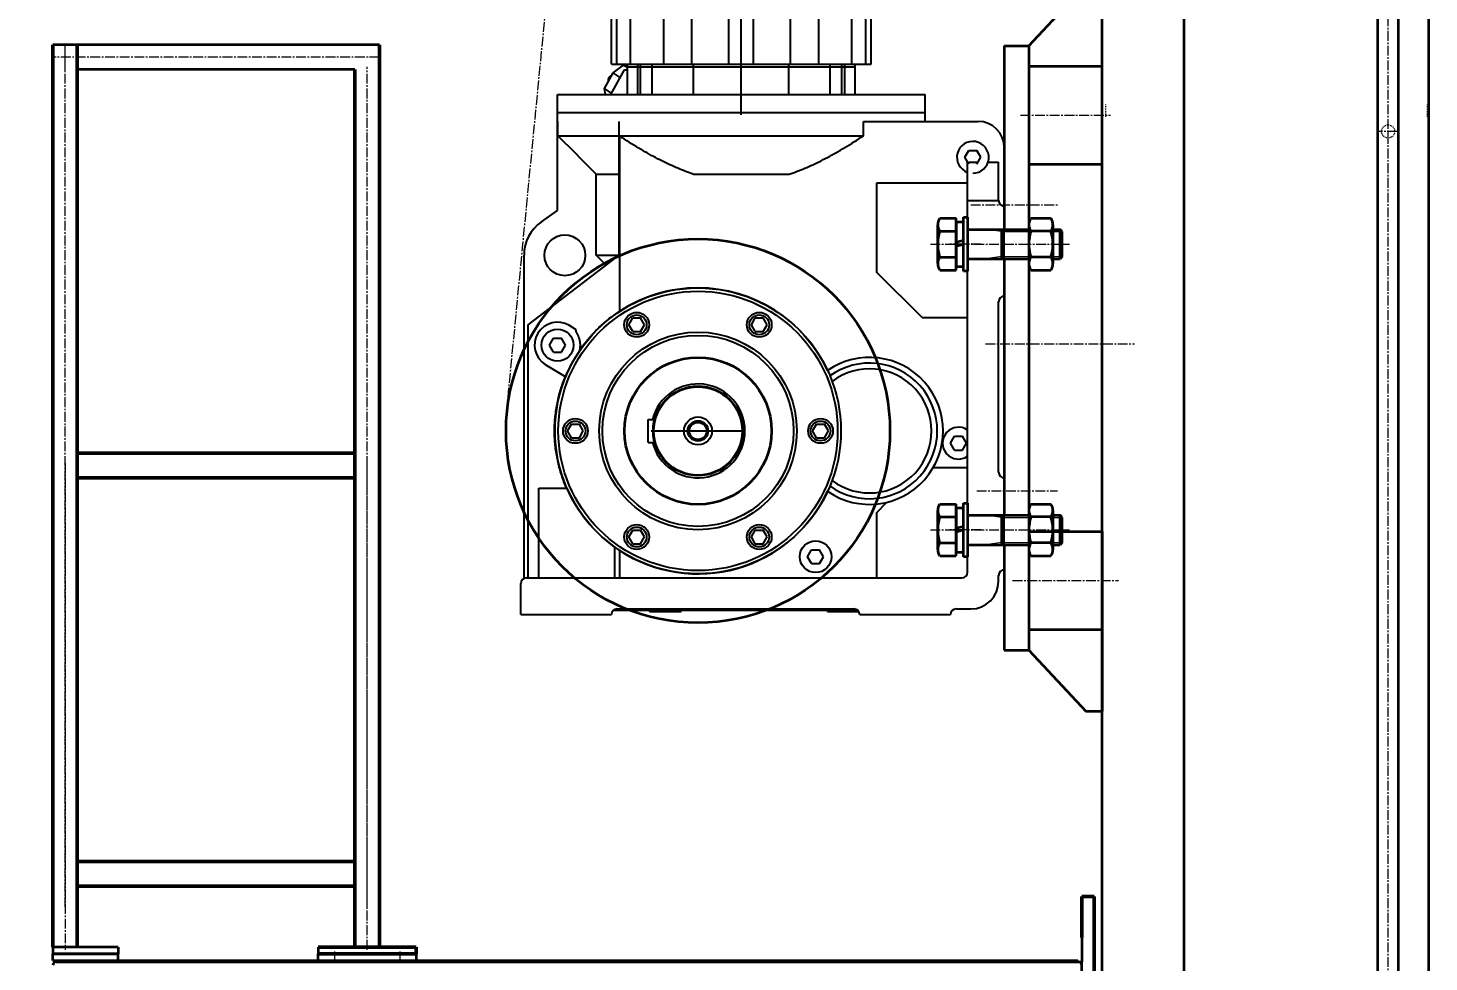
# Model space of a CAD drawing. Header units: millimetres. Extents: x -67280 to 67280, y -47520 to 47520.
# Drawn here: x -45718 to -44003, y 11353 to 12496 of the extents above; entities that cross this region are included whole.
import ezdxf

# ---------------------------------------------------------------- set-up
doc = ezdxf.new("R2010")
doc.units = ezdxf.units.MM
for name, pattern in [('双点画线', [22, 12, -2, 2, -2, 2, -2]), ('点画线', [18, 12, -2, 2, -2]), ('虚线', [2, 1, -1])]:
    doc.linetypes.add(name, pattern=pattern)
doc.layers.get('0').update_dxf_attribs({"lineweight": 35})
for name, color, linetype, lineweight in [('7', 30, '双点画线', 18), ('EB0', 7, 'Continuous', 35), ('EB0_1', 7, 'Continuous', 35), ('中心线层', 1, '点画线', 18), ('尺寸线层', 4, 'Continuous', 18), ('粗实线层', 7, 'Continuous', 35), ('粗实线层_1', 7, 'Continuous', 35), ('细实线层', 3, 'Continuous', 18), ('虚线层', 100, '虚线', 18)]:
    doc.layers.add(name, color=color, linetype=linetype, lineweight=lineweight)
doc.styles.add('标准', font='', dxfattribs={"width": 0.667})
doc.styles.get('标准').set_extended_font_data('宋体')
doc.dimstyles.new('标准', dxfattribs={"dimscale": 160, "dimtxt": 2, "dimasz": 1, "dimexe": 1, "dimexo": 0, "dimgap": 1, "dimtad": 1, "dimdec": 1, "dimdsep": 46, "dimtxsty": '标准', "dimblk": '_CAXARROW', "dimcen": 0, "dimdle": 2, "dimaunit": 1, "dimadec": 0, "dimazin": 2, "dimtfac": 0.707107, "dimtdec": 3, "dimtmove": 0, "dimatfit": 3, "dimfxl": 0, "dimfrac": 2, "dimtolj": 1, "dimarcsym": 0})

# ---------------------------------------------------------------- blocks, each defined once
blk = doc.blocks.new('*X1425')
at = {"layer": '尺寸线层', "linetype": 'Continuous', "lineweight": 18}
for points in [[(-50471.7, 19199.8), (-50451.7, 19039.8), (-50491.7, 19039.8)], [(-50471.7, 7599.8), (-50451.7, 7759.8), (-50491.7, 7759.8)]]:
    blk.add_hatch(color=0, dxfattribs=at).paths.add_polyline_path(points, flags=0)
at = {"layer": '尺寸线层', "color": 0}
for p, q in [((-48483.2, 19199.8), (-50631.7, 19199.8)), ((-45550.6, 7599.8), (-50631.7, 7599.8))]:
    blk.add_line(p, q, dxfattribs=at)
at = {"layer": '尺寸线层', "color": 0, "linetype": 'Continuous', "lineweight": 18}
blk.add_line((-50471.7, 19199.8), (-50471.7, 7599.8), dxfattribs=at)
at = {"layer": '尺寸线层', "color": 0, "insert": (-50791.7, 13712.3), "char_height": 320, "width": 1539.614, "attachment_point": 5, "rotation": 90, "line_spacing_factor": 1.15057, "style": '标准'}
blk.add_mtext('\\T1.1;11600', dxfattribs=at)
blk = doc.blocks.new('_CAXARROW')
blk.add_hatch(color=0).paths.add_polyline_path([(0, 0), (-1, 0.125), (-1, -0.125)], flags=0)
blk = doc.blocks.new('*X1432')
at = {"layer": '尺寸线层', "linetype": 'Continuous', "lineweight": 18}
for points in [[(-46488, 18849.8), (-46508, 18689.8), (-46468, 18689.8)], [(-46488, 7599.8), (-46508, 7759.8), (-46468, 7759.8)]]:
    blk.add_hatch(color=0, dxfattribs=at).paths.add_polyline_path(points, flags=0)
at = {"layer": '尺寸线层', "color": 0}
for p, q in [((-45538, 18849.8), (-46648, 18849.8)), ((-44678.3, 7599.8), (-46648, 7599.8))]:
    blk.add_line(p, q, dxfattribs=at)
at = {"layer": '尺寸线层', "color": 0, "linetype": 'Continuous', "lineweight": 18}
blk.add_line((-46488, 7599.8), (-46488, 18849.8), dxfattribs=at)
at = {"layer": '尺寸线层', "color": 0, "insert": (-46808, 12929.7), "char_height": 320, "width": 1539.614, "attachment_point": 5, "rotation": 90, "line_spacing_factor": 1.15057, "style": '标准'}
blk.add_mtext('\\T1.1;11250', dxfattribs=at)
blk = doc.blocks.new('*X1611')
at = {"layer": '中心线层', "linetype": '点画线', "lineweight": 18}
for p, q in [((11, 0), (-11, 0)), ((0, -11), (0, 11))]:
    blk.add_line(p, q, dxfattribs=at)
at = {"layer": '虚线层'}
blk.add_circle((0, 0), 8, dxfattribs=at)
blk = doc.blocks.new('*X1615')
at = {"layer": '中心线层', "linetype": '点画线', "lineweight": 18}
blk.add_line((-31.5, 0), (139, 0), dxfattribs=at)
at = {"layer": '粗实线层'}
for p, q in [((-22.5, -23.8), (-22.5, 23.8)), ((-20.1, 31.8), (0, 31.8)), ((0, -31.8), (0, 31.8)), ((0, -18), (0, 18)), ((0, 18), (127.3, 18)), ((56, -18), (56, 18)), ((130, 15.3), (127.3, 18)), ((127.3, -18), (127.3, 18)), ((-20.1, 15.9), (0, 15.9)), ((130, -15.3), (130, 15.3)), ((-20.1, -15.9), (0, -15.9)), ((130, -15.3), (127.3, -18)), ((-20.1, -31.8), (0, -31.8)), ((0, -18), (127.3, -18))]:
    blk.add_line(p, q, dxfattribs=at)
for centre, radius, start, end in [((-8.1, 23.8), 14.4, 146.5315, 213.4685), ((31.5, 0), 54, 162.9012, 197.0988), ((-8.1, -23.8), 14.4, 146.5315, 213.4685)]:
    blk.add_arc(centre, radius, start, end, dxfattribs=at)
at = {"layer": '细实线层'}
for p, q in [((56, 15.3), (36, 18)), ((56, 15.3), (130, 15.3)), ((56, -15.3), (36, -18)), ((56, -15.3), (130, -15.3))]:
    blk.add_line(p, q, dxfattribs=at)
blk = doc.blocks.new('*X1616')
at = {"layer": '中心线层', "linetype": '点画线', "lineweight": 18}
blk.add_line((-3, 0), (12, 0), dxfattribs=at)
at = {"layer": '粗实线层'}
for p, q in [((0, 27.2), (0, -27.2)), ((0, 27.2), (9, 27.2)), ((9, 27.2), (9, -27.2)), ((0, 2.3), (9, 4.7)), ((1.2, -2), (9, 0.1)), ((0, -2.3), (1.2, -2)), ((0, -27.2), (9, -27.2))]:
    blk.add_line(p, q, dxfattribs=at)
blk = doc.blocks.new('*X1617')
at = {"layer": '中心线层', "color": 1, "linetype": '点画线', "lineweight": 18}
blk.add_line((16.5, 0), (-21.5, 0), dxfattribs=at)
at = {"layer": '粗实线层'}
for p, q in [((-5, -33), (-5, 33)), ((-5, 33), (0, 33)), ((0, 33), (0, -33)), ((0, -33), (-5, -33))]:
    blk.add_line(p, q, dxfattribs=at)
blk = doc.blocks.new('*X1618')
at = {"layer": '中心线层', "linetype": '点画线', "lineweight": 18}
blk.add_line((-9, 0), (38.4, 0), dxfattribs=at)
at = {"layer": '粗实线层'}
for p, q in [((0, 23.8), (0, -23.8)), ((0, 23.8), (0, 23.8)), ((2.4, 31.8), (27, 31.8)), ((29.4, 23.8), (29.4, -23.8)), ((27, 15.9), (2.4, 15.9)), ((27, -15.9), (2.4, -15.9)), ((2.4, -31.8), (27, -31.8))]:
    blk.add_line(p, q, dxfattribs=at)
for centre, radius, start, end in [((14.4, 23.8), 14.4, 146.5315, 213.4685), ((15, 23.8), 14.4, 326.5315, 33.4685), ((54, 0), 54, 162.9012, 197.0988), ((-24.6, 0), 54, 342.9012, 17.0988), ((14.4, -23.8), 14.4, 146.5315, 213.4685), ((15, -23.8), 14.4, 326.5315, 33.4685)]:
    blk.add_arc(centre, radius, start, end, dxfattribs=at)
blk = doc.blocks.new('*X1619')
at = {"layer": '中心线层', "linetype": '点画线', "lineweight": 18}
blk.add_line((-31.5, 0), (139, 0), dxfattribs=at)
at = {"layer": '粗实线层'}
for p, q in [((-22.5, -23.8), (-22.5, 23.8)), ((-20.1, 31.8), (0, 31.8)), ((0, -31.8), (0, 31.8)), ((0, -18), (0, 18)), ((0, 18), (127.3, 18)), ((56, -18), (56, 18)), ((130, 15.3), (127.3, 18)), ((127.3, -18), (127.3, 18)), ((-20.1, 15.9), (0, 15.9)), ((130, -15.3), (130, 15.3)), ((-20.1, -15.9), (0, -15.9)), ((130, -15.3), (127.3, -18)), ((-20.1, -31.8), (0, -31.8)), ((0, -18), (127.3, -18))]:
    blk.add_line(p, q, dxfattribs=at)
for centre, radius, start, end in [((-8.1, 23.8), 14.4, 146.5315, 213.4685), ((31.5, 0), 54, 162.9012, 197.0988), ((-8.1, -23.8), 14.4, 146.5315, 213.4685)]:
    blk.add_arc(centre, radius, start, end, dxfattribs=at)
at = {"layer": '细实线层'}
for p, q in [((56, 15.3), (36, 18)), ((56, 15.3), (130, 15.3)), ((56, -15.3), (36, -18)), ((56, -15.3), (130, -15.3))]:
    blk.add_line(p, q, dxfattribs=at)
blk = doc.blocks.new('*X1620')
at = {"layer": '中心线层', "linetype": '点画线', "lineweight": 18}
blk.add_line((-3, 0), (12, 0), dxfattribs=at)
at = {"layer": '粗实线层'}
for p, q in [((0, 27.2), (0, -27.2)), ((0, 27.2), (9, 27.2)), ((9, 27.2), (9, -27.2)), ((0, 2.3), (9, 4.7)), ((1.2, -2), (9, 0.1)), ((0, -2.3), (1.2, -2)), ((0, -27.2), (9, -27.2))]:
    blk.add_line(p, q, dxfattribs=at)
blk = doc.blocks.new('*X1621')
at = {"layer": '中心线层', "color": 1, "linetype": '点画线', "lineweight": 18}
blk.add_line((16.5, 0), (-21.5, 0), dxfattribs=at)
at = {"layer": '粗实线层'}
for p, q in [((-5, -33), (-5, 33)), ((-5, 33), (0, 33)), ((0, 33), (0, -33)), ((0, -33), (-5, -33))]:
    blk.add_line(p, q, dxfattribs=at)
blk = doc.blocks.new('*X1622')
at = {"layer": '中心线层', "linetype": '点画线', "lineweight": 18}
blk.add_line((-9, 0), (38.4, 0), dxfattribs=at)
at = {"layer": '粗实线层'}
for p, q in [((0, 23.8), (0, -23.8)), ((0, 23.8), (0, 23.8)), ((2.4, 31.8), (27, 31.8)), ((29.4, 23.8), (29.4, -23.8)), ((27, 15.9), (2.4, 15.9)), ((27, -15.9), (2.4, -15.9)), ((2.4, -31.8), (27, -31.8))]:
    blk.add_line(p, q, dxfattribs=at)
for centre, radius, start, end in [((14.4, 23.8), 14.4, 146.5315, 213.4685), ((15, 23.8), 14.4, 326.5315, 33.4685), ((54, 0), 54, 162.9012, 197.0988), ((-24.6, 0), 54, 342.9012, 17.0988), ((14.4, -23.8), 14.4, 146.5315, 213.4685), ((15, -23.8), 14.4, 326.5315, 33.4685)]:
    blk.add_arc(centre, radius, start, end, dxfattribs=at)
blk = doc.blocks.new('*X1623')
at = {"layer": 'EB0', "linetype": 'Continuous', "lineweight": 25}
for p, q in [((-322, 210.1), (-322, 590.7)), ((-481, 230.4), (-481, 573.4)), ((-474.5, 230.4), (-474.5, 573.4)), ((-457.5, 230.4), (-457.5, 573.4)), ((-417, 230.4), (-417, 573.4)), ((-227, 230.4), (-227, 573.4)), ((-186.5, 230.4), (-186.5, 573.4)), ((-169.5, 230.4), (-169.5, 573.4)), ((-163, 230.4), (-163, 573.4)), ((-382.4, 230.4), (-382.4, 420.4)), ((-337.1, 230.4), (-337.1, 420.4)), ((-306.9, 230.4), (-306.9, 420.4)), ((-261.6, 230.4), (-261.6, 420.4)), ((-481.8, 193.4), (-465.1, 223.4)), ((-481, 230.4), (-163, 230.4)), ((-478.9, 219.8), (-466.1, 229.4)), ((-461.5, 226.5), (-466.1, 229.4)), ((-465.1, 223.4), (-461.5, 223.4)), ((-461.5, 193.4), (-461.5, 230.4)), ((-461.5, 227.4), (-182.5, 227.4)), ((-448.7, 193.4), (-448.7, 230.4)), ((-445.2, 193.4), (-445.2, 230.4)), ((-431, 193.4), (-431, 230.4)), ((-380.3, 193.4), (-380.3, 230.4)), ((-322, 227.4), (-322, 230.4)), ((-322, 168.6), (-322, 230.2)), ((-263.7, 193.4), (-263.7, 230.4)), ((-213, 193.4), (-213, 230.4)), ((-198.8, 193.4), (-198.8, 230.4)), ((-195.3, 193.4), (-195.3, 230.4)), ((-182.5, 193.4), (-182.5, 230.4)), ((-489.6, 200.5), (-478.9, 219.8)), ((-484.5, 211.8), (-484.4, 212)), ((-484.5, 211.4), (-484.5, 211.8)), ((-484.5, 211.2), (-484.5, 211.4)), ((-484.5, 210.9), (-484.5, 211.2)), ((-484.4, 210.4), (-484.5, 210.9)), ((-484.4, 212.4), (-484.3, 212.6)), ((-484.4, 212.3), (-484.4, 212.4)), ((-484.4, 212), (-484.4, 212.3)), ((-484.3, 210), (-484.4, 210.4)), ((-484.3, 212.8), (-484.2, 212.9)), ((-484.3, 212.6), (-484.3, 212.8)), ((-484.2, 213.2), (-484.1, 213.3)), ((-484.2, 213), (-484.2, 213.2)), ((-484.2, 212.9), (-484.2, 213)), ((-484.1, 213.4), (-484, 213.6)), ((-484.1, 213.3), (-484.1, 213.4)), ((-484, 213.6), (-483.9, 213.7)), ((-483.9, 213.8), (-483.8, 213.9)), ((-483.9, 213.7), (-483.9, 213.8)), ((-483.8, 214), (-483.7, 214.1)), ((-483.8, 213.9), (-483.8, 214)), ((-483.7, 214.2), (-483.6, 214.3)), ((-483.7, 214.1), (-483.7, 214.2)), ((-483.6, 214.3), (-483.5, 214.5)), ((-483.5, 214.6), (-483.4, 214.7)), ((-483.5, 214.5), (-483.5, 214.6)), ((-483.4, 214.7), (-483.3, 214.7)), ((-483.3, 214.8), (-483.2, 214.9)), ((-483.3, 214.7), (-483.3, 214.8)), ((-483.2, 214.9), (-483.1, 215)), ((-483.1, 215), (-483, 215.1)), ((-483, 215.1), (-482.9, 215.2)), ((-482.9, 215.2), (-482.8, 215.3)), ((-482.8, 215.3), (-482.7, 215.4)), ((-482.7, 215.4), (-482.6, 215.6)), ((-482.6, 215.6), (-482.5, 215.7)), ((-482.5, 215.7), (-482.4, 215.7)), ((-482.4, 215.7), (-482.3, 215.8)), ((-482.3, 215.8), (-482.2, 215.9)), ((-482.2, 215.9), (-482.1, 216)), ((-482.1, 216), (-482, 216.1)), ((-482, 216.1), (-481.8, 216.2)), ((-481.8, 216.2), (-481.6, 216.4)), ((-481.6, 216.4), (-481.4, 216.5)), ((-481.4, 216.5), (-481.1, 216.6)), ((-481.1, 216.6), (-480.8, 216.8)), ((-480.8, 216.8), (-480.5, 216.9)), ((-470.3, 214.2), (-478.9, 219.8)), ((-547, 193.4), (-97, 193.4)), ((-547, 51.1), (-547, 193.4)), ((-488.1, 193.4), (-489.6, 200.5)), ((-481, 194.9), (-489.6, 200.5)), ((-322, 171.4), (-322, 193.4)), ((-97, 160.4), (-97, 193.4)), ((-547, 171.4), (-97, 171.4)), ((-547, 160.4), (-546.7, 160.4)), ((-546.7, 142.9), (-546.7, 160.4)), ((-471.7, 160.4), (-471.7, 160.4)), ((-471.7, -3.6), (-471.7, 160.4)), ((-471.7, 142.9), (-471.7, 160.4)), ((-172.3, 160.4), (-32, 160.4)), ((-172.3, 142.9), (-172.3, 160.4)), ((-539.2, 135.5), (-546.7, 142.9)), ((-546.7, 142.9), (-471.7, 142.9)), ((-471.5, 142.8), (-471.7, 142.9)), ((-471.7, 142.9), (-172.3, 142.9)), ((-471.4, 142.8), (-471.5, 142.8)), ((-471.3, 142.7), (-471.4, 142.8)), ((-471.2, 142.6), (-471.3, 142.7)), ((-471, 142.5), (-471.2, 142.6)), ((-470.9, 142.4), (-471, 142.5)), ((-470.8, 142.3), (-470.9, 142.4)), ((-467.9, 140.4), (-470.8, 142.3)), ((-470.8, -72), (-470.8, 142.3)), ((-465, 138.5), (-467.9, 140.4)), ((-462.1, 136.7), (-465, 138.5)), ((-181.1, 137.2), (-178.2, 139)), ((-178.2, 139), (-175.3, 141)), ((-175.3, 141), (-172.3, 142.9)), ((-532, 128.3), (-539.2, 135.5)), ((-525.1, 121.4), (-532, 128.3)), ((-518.4, 114.7), (-525.1, 121.4)), ((-459.3, 134.9), (-462.1, 136.7)), ((-456.4, 133.1), (-459.3, 134.9)), ((-453.7, 131.4), (-456.4, 133.1)), ((-450.9, 129.7), (-453.7, 131.4)), ((-448.2, 128), (-450.9, 129.7)), ((-445.4, 126.4), (-448.2, 128)), ((-442.7, 124.8), (-445.4, 126.4)), ((-440.1, 123.3), (-442.7, 124.8)), ((-437.4, 121.7), (-440.1, 123.3)), ((-434.8, 120.3), (-437.4, 121.7)), ((-432.2, 118.8), (-434.8, 120.3)), ((-211.4, 119.1), (-208.7, 120.5)), ((-208.7, 120.5), (-206.1, 122)), ((-206.1, 122), (-203.4, 123.6)), ((-203.4, 123.6), (-200.7, 125.1)), ((-200.7, 125.1), (-198, 126.7)), ((-198, 126.7), (-195.2, 128.4)), ((-195.2, 128.4), (-192.5, 130.1)), ((-192.5, 130.1), (-189.7, 131.8)), ((-189.7, 131.8), (-186.8, 133.5)), ((-186.8, 133.5), (-184, 135.3)), ((-184, 135.3), (-181.1, 137.2)), ((-48.3, 116.4), (-43.4, 124.9)), ((-43.4, 124.9), (-33.6, 124.9)), ((-28.7, 116.4), (-33.6, 124.9)), ((0, -53.6), (0, 128.4)), ((-511.9, 108.2), (-518.4, 114.7)), ((-505.6, 102), (-511.9, 108.2)), ((-429.6, 117.4), (-432.2, 118.8)), ((-427, 116), (-429.6, 117.4)), ((-424.5, 114.7), (-427, 116)), ((-421.9, 113.4), (-424.5, 114.7)), ((-419.4, 112.1), (-421.9, 113.4)), ((-416.9, 110.9), (-419.4, 112.1)), ((-414.4, 109.7), (-416.9, 110.9)), ((-411.9, 108.5), (-414.4, 109.7)), ((-409.5, 107.3), (-411.9, 108.5)), ((-407, 106.2), (-409.5, 107.3)), ((-404.6, 105.1), (-407, 106.2)), ((-402.2, 104.1), (-404.6, 105.1)), ((-399.8, 103), (-402.2, 104.1)), ((-397.4, 102), (-399.8, 103)), ((-246.5, 102.1), (-244.1, 103.1)), ((-244.1, 103.1), (-241.7, 104.1)), ((-241.7, 104.1), (-239.2, 105.2)), ((-239.2, 105.2), (-236.8, 106.3)), ((-236.8, 106.3), (-234.3, 107.4)), ((-234.3, 107.4), (-231.8, 108.6)), ((-231.8, 108.6), (-229.3, 109.8)), ((-229.3, 109.8), (-226.8, 111)), ((-226.8, 111), (-224.3, 112.3)), ((-224.3, 112.3), (-221.7, 113.6)), ((-221.7, 113.6), (-219.2, 114.9)), ((-219.2, 114.9), (-216.6, 116.3)), ((-216.6, 116.3), (-214, 117.6)), ((-214, 117.6), (-211.4, 119.1)), ((-43.4, 107.9), (-48.3, 116.4)), ((-45, -391.6), (-45, 110.3)), ((-44.8, 110.3), (-32.2, 110.3)), ((-33.6, 107.9), (-28.7, 116.4)), ((-20, 110.3), (-7, 110.3)), ((-7, 63.4), (-7, 110.3)), ((-499.6, 95.9), (-505.6, 102)), ((-499.6, 95.9), (-471.7, 95.9)), ((-499.6, -3.6), (-499.6, 95.9)), ((-395, 101.1), (-397.4, 102)), ((-392.6, 100.1), (-395, 101.1)), ((-390.2, 99.2), (-392.6, 100.1)), ((-387.9, 98.4), (-390.2, 99.2)), ((-385.5, 97.5), (-387.9, 98.4)), ((-383.2, 96.7), (-385.5, 97.5)), ((-380.8, 95.9), (-383.2, 96.7)), ((-380.8, 95.9), (-263.2, 95.9)), ((-263.2, 95.9), (-260.8, 96.7)), ((-260.8, 96.7), (-258.5, 97.5)), ((-258.5, 97.5), (-256.1, 98.4)), ((-256.1, 98.4), (-253.7, 99.3)), ((-253.7, 99.3), (-251.3, 100.2)), ((-251.3, 100.2), (-248.9, 101.1)), ((-248.9, 101.1), (-246.5, 102.1)), ((-156, 85.2), (-45, 85.2)), ((-156, -24.8), (-156, 85.2)), ((-45, 63.4), (-7, 63.4)), ((-566.7, 37.4), (-547, 51.1)), ((-588, -399.3), (-588, -3.6)), ((-583, -88.6), (-471.7, -3.6)), ((-497.7, -5.4), (-499.6, -3.6)), ((-499.6, -3.6), (-471.7, -3.6)), ((-495.9, -7.2), (-497.7, -5.4)), ((-494.2, -8.9), (-495.9, -7.2)), ((-492.5, -10.7), (-494.2, -8.9)), ((-490.8, -12.4), (-492.5, -10.7)), ((-489.1, -14), (-490.8, -12.4)), ((-487.5, -15.6), (-489.1, -14)), ((-100.5, -79.8), (-156, -24.8)), ((-7, -269.2), (-7, -60.6)), ((-490.1, -86.6), (-488.6, -85.3)), ((-488.6, -85.3), (-487.1, -84)), ((-487.1, -84), (-485.6, -82.8)), ((-485.6, -82.8), (-484, -81.5)), ((-484, -81.5), (-482.5, -80.3)), ((-482.5, -80.3), (-480.9, -79.1)), ((-480.9, -79.1), (-479.2, -77.9)), ((-479.2, -77.9), (-477.6, -76.6)), ((-477.6, -76.6), (-475.9, -75.5)), ((-475.9, -75.5), (-474.2, -74.3)), ((-474.2, -74.3), (-472.5, -73.1)), ((-472.5, -73.1), (-470.8, -72)), ((-459.6, -88.7), (-454.8, -80.3)), ((-454.8, -80.3), (-445.2, -80.3)), ((-440.4, -88.7), (-445.2, -80.3)), ((-309.6, -88.7), (-304.8, -80.3)), ((-304.8, -80.3), (-295.2, -80.3)), ((-290.4, -88.7), (-295.2, -80.3)), ((-100.5, -79.8), (-45, -79.8)), ((-583, -398.6), (-583, -88.6)), ((-524.2, -94.7), (-532.4, -89.7)), ((-524.2, -97.3), (-524.2, -94.7)), ((-523.9, -97.8), (-524.2, -97.3)), ((-523.5, -98.4), (-523.9, -97.8)), ((-523.2, -98.9), (-523.5, -98.4)), ((-522.8, -99.5), (-523.2, -98.9)), ((-522.5, -100.1), (-522.8, -99.5)), ((-522.2, -100.6), (-522.5, -100.1)), ((-521.9, -101.2), (-522.2, -100.6)), ((-521.6, -101.9), (-521.9, -101.2)), ((-521.3, -102.5), (-521.6, -101.9)), ((-521, -103.1), (-521.3, -102.5)), ((-507.8, -104.2), (-506.5, -102.8)), ((-506.5, -102.8), (-505.2, -101.4)), ((-505.2, -101.4), (-503.9, -99.9)), ((-503.9, -99.9), (-502.6, -98.5)), ((-502.6, -98.5), (-501.3, -97.1)), ((-501.3, -97.1), (-499.9, -95.8)), ((-499.9, -95.8), (-498.6, -94.4)), ((-498.6, -94.4), (-497.2, -93.1)), ((-497.2, -93.1), (-495.8, -91.7)), ((-495.8, -91.7), (-494.4, -90.4)), ((-494.4, -90.4), (-493, -89.1)), ((-493, -89.1), (-491.6, -87.9)), ((-491.6, -87.9), (-490.1, -86.6)), ((-454.8, -97), (-459.6, -88.7)), ((-454.8, -97), (-445.2, -97)), ((-445.2, -97), (-440.4, -88.7)), ((-304.8, -97), (-309.6, -88.7)), ((-304.8, -97), (-295.2, -97)), ((-295.2, -97), (-290.4, -88.7)), ((-556.8, -113.6), (-551.9, -105.1)), ((-551.9, -122.1), (-556.8, -113.6)), ((-551.9, -105.1), (-542.1, -105.1)), ((-537.2, -113.6), (-542.1, -105.1)), ((-542.1, -122.1), (-537.2, -113.6)), ((-520.8, -103.7), (-521, -103.1)), ((-520.6, -104.4), (-520.8, -103.7)), ((-520.3, -105), (-520.6, -104.4)), ((-520.1, -105.7), (-520.3, -105)), ((-520, -106.3), (-520.1, -105.7)), ((-519.8, -107), (-520, -106.3)), ((-519.6, -107.6), (-519.8, -107)), ((-519.8, -120.1), (-519.7, -120)), ((-519.7, -119.7), (-519.6, -119.6)), ((-519.7, -119.8), (-519.7, -119.7)), ((-519.7, -119.9), (-519.7, -119.8)), ((-519.7, -120), (-519.7, -119.9)), ((-519.5, -108.3), (-519.6, -107.6)), ((-519.6, -119.6), (-518.5, -118)), ((-519.6, -119.6), (-519.5, -118.9)), ((-519.4, -109), (-519.5, -108.3)), ((-519.5, -118.9), (-519.4, -118.2)), ((-519.3, -109.6), (-519.4, -109)), ((-519.4, -118.2), (-519.3, -117.6)), ((-519.2, -110.3), (-519.3, -109.6)), ((-519.3, -117.6), (-519.2, -116.9)), ((-519.1, -111), (-519.2, -110.3)), ((-519.2, -116.9), (-519.1, -116.2)), ((-519.1, -111.6), (-519.1, -111)), ((-519, -112.3), (-519.1, -111.6)), ((-519.1, -115.6), (-519, -114.9)), ((-519.1, -116.2), (-519.1, -115.6)), ((-519, -113), (-519, -112.3)), ((-519, -113.6), (-519, -113)), ((-519, -114.3), (-519, -113.6)), ((-519, -114.9), (-519, -114.3)), ((-518.5, -118), (-517.4, -116.4)), ((-517.4, -116.4), (-516.3, -114.8)), ((-516.3, -114.8), (-515.1, -113.3)), ((-515.1, -113.3), (-513.9, -111.7)), ((-513.9, -111.7), (-512.7, -110.2)), ((-512.7, -110.2), (-511.5, -108.7)), ((-511.5, -108.7), (-510.3, -107.2)), ((-510.3, -107.2), (-509, -105.7)), ((-509, -105.7), (-507.8, -104.2)), ((-551.9, -122.1), (-542.1, -122.1)), ((-529.3, -135.2), (-529.2, -135.2)), ((-529.2, -135.2), (-529.1, -135.1)), ((-529.1, -135.1), (-529, -135)), ((-529, -135), (-528.9, -134.9)), ((-528.9, -134.9), (-528.8, -134.8)), ((-528.8, -134.8), (-528.7, -134.7)), ((-528.7, -134.7), (-528.6, -134.7)), ((-519.8, -120.2), (-519.8, -120.1)), ((-519.8, -120.4), (-519.8, -120.2)), ((-537.3, -152.3), (-561.6, -137.5)), ((-539, -156.1), (-538.2, -154.2)), ((-538.2, -154.2), (-537.4, -152.2)), ((-216.4, -144.7), (-216.3, -144.7)), ((-216.4, -144.7), (-216.4, -144.7)), ((-216.3, -144.6), (-216.3, -144.6)), ((-216.3, -144.6), (-216.3, -144.6)), ((-216.3, -144.6), (-216.3, -144.6)), ((-216.3, -144.7), (-216.3, -144.6)), ((-216.3, -144.7), (-216.3, -144.7)), ((-544.3, -172.1), (-543.7, -170)), ((-543.7, -170), (-543.1, -168)), ((-543.1, -168), (-542.5, -166)), ((-542.5, -166), (-541.8, -164)), ((-541.8, -164), (-541.1, -162)), ((-541.1, -162), (-540.4, -160.1)), ((-540.4, -160.1), (-539.7, -158.1)), ((-539.7, -158.1), (-539, -156.1)), ((-548.3, -190.5), (-548, -188.4)), ((-548, -188.4), (-547.6, -186.4)), ((-547.6, -186.4), (-547.2, -184.3)), ((-547.2, -184.3), (-546.8, -182.2)), ((-546.8, -182.2), (-546.3, -180.2)), ((-546.3, -180.2), (-545.8, -178.2)), ((-545.8, -178.2), (-545.3, -176.1)), ((-545.3, -176.1), (-544.8, -174.1)), ((-544.8, -174.1), (-544.3, -172.1)), ((-550.2, -207.1), (-550.1, -205)), ((-550.1, -205), (-549.9, -202.9)), ((-549.9, -202.9), (-549.7, -200.8)), ((-549.7, -200.8), (-549.5, -198.8)), ((-549.5, -198.8), (-549.2, -196.7)), ((-549.2, -196.7), (-549, -194.6)), ((-549, -194.6), (-548.7, -192.5)), ((-548.7, -192.5), (-548.3, -190.5)), ((-436, -204.6), (-428.2, -204.6)), ((-436, -232.6), (-436, -204.6)), ((-550.6, -215.4), (-550.5, -213.3)), ((-550.6, -217.4), (-550.6, -215.4)), ((-550.6, -219.5), (-550.6, -217.4)), ((-550.6, -221.6), (-550.6, -219.5)), ((-550.6, -223.6), (-550.6, -221.6)), ((-550.5, -211.2), (-550.4, -209.1)), ((-550.5, -213.3), (-550.5, -211.2)), ((-550.4, -209.1), (-550.2, -207.1)), ((-534.6, -218.6), (-529.8, -210.2)), ((-529.8, -226.9), (-534.6, -218.6)), ((-529.8, -210.2), (-520.2, -210.2)), ((-515.4, -218.6), (-520.2, -210.2)), ((-520.2, -226.9), (-515.4, -218.6)), ((-432.5, -218.6), (-317.5, -218.6)), ((-432.5, -218.6), (-317.5, -218.6)), ((-387, -218.6), (-363, -218.6)), ((-387, -218.6), (-363, -218.6)), ((-234.6, -218.6), (-229.8, -210.2)), ((-229.8, -226.9), (-234.6, -218.6)), ((-229.8, -210.2), (-220.2, -210.2)), ((-215.4, -218.6), (-220.2, -210.2)), ((-220.2, -226.9), (-215.4, -218.6)), ((-550.5, -225.7), (-550.6, -223.6)), ((-550.4, -227.8), (-550.5, -225.7)), ((-550.3, -229.9), (-550.4, -227.8)), ((-550.1, -231.9), (-550.3, -229.9)), ((-549.9, -234), (-550.1, -231.9)), ((-549.7, -236.1), (-549.9, -234)), ((-549.5, -238.2), (-549.7, -236.1)), ((-549.3, -240.2), (-549.5, -238.2)), ((-529.8, -226.9), (-520.2, -226.9)), ((-436, -232.6), (-428.2, -232.6)), ((-229.8, -226.9), (-220.2, -226.9)), ((-65.8, -233.6), (-60.9, -225.1)), ((-60.9, -242.1), (-65.8, -233.6)), ((-60.9, -225.1), (-51.1, -225.1)), ((-46.2, -233.6), (-51.1, -225.1)), ((-51.1, -242.1), (-46.2, -233.6)), ((-549, -242.3), (-549.3, -240.2)), ((-548.7, -244.4), (-549, -242.3)), ((-548.4, -246.5), (-548.7, -244.4)), ((-548, -248.5), (-548.4, -246.5)), ((-547.6, -250.6), (-548, -248.5)), ((-547.2, -252.6), (-547.6, -250.6)), ((-546.8, -254.7), (-547.2, -252.6)), ((-546.4, -256.7), (-546.8, -254.7)), ((-545.9, -258.8), (-546.4, -256.7)), ((-60.9, -242.1), (-51.1, -242.1)), ((-545.4, -260.8), (-545.9, -258.8)), ((-544.9, -262.9), (-545.4, -260.8)), ((-544.3, -264.9), (-544.9, -262.9)), ((-543.8, -266.9), (-544.3, -264.9)), ((-543.2, -268.9), (-543.8, -266.9)), ((-542.5, -270.9), (-543.2, -268.9)), ((-541.9, -272.9), (-542.5, -270.9)), ((-541.2, -274.9), (-541.9, -272.9)), ((-86.9, -263.3), (-45, -263.3)), ((-570, -288.6), (-535.5, -288.6)), ((-570, -398.6), (-570, -288.6)), ((-540.5, -276.9), (-541.2, -274.9)), ((-539.8, -278.9), (-540.5, -276.9)), ((-539.1, -280.8), (-539.8, -278.9)), ((-538.3, -282.8), (-539.1, -280.8)), ((-537.5, -284.7), (-538.3, -282.8)), ((-536.7, -286.7), (-537.5, -284.7)), ((-535.9, -288.6), (-536.7, -286.7)), ((0, -388.6), (0, -276.2)), ((-216.4, -292.5), (-216.4, -292.5)), ((-216.3, -292.5), (-216.4, -292.5)), ((-216.3, -292.5), (-216.3, -292.5)), ((-216.3, -292.5), (-216.3, -292.5)), ((-216.3, -292.5), (-216.3, -292.5)), ((-216.3, -292.6), (-216.3, -292.5)), ((-216.3, -292.5), (-216.3, -292.5)), ((-156, -318.3), (-143.6, -306)), ((-156, -398.6), (-156, -318.3)), ((-459.6, -348.5), (-454.8, -340.1)), ((-454.8, -340.1), (-445.2, -340.1)), ((-440.4, -348.5), (-445.2, -340.1)), ((-309.6, -348.5), (-304.8, -340.1)), ((-304.8, -340.1), (-295.2, -340.1)), ((-290.4, -348.5), (-295.2, -340.1)), ((-454.8, -356.8), (-459.6, -348.5)), ((-454.8, -356.8), (-445.2, -356.8)), ((-445.2, -356.8), (-440.4, -348.5)), ((-304.8, -356.8), (-309.6, -348.5)), ((-304.8, -356.8), (-295.2, -356.8)), ((-295.2, -356.8), (-290.4, -348.5)), ((-476.1, -361.6), (-477, -360.9)), ((-477, -398.6), (-477, -360.9)), ((-475.3, -362.2), (-476.1, -361.6)), ((-474.4, -362.8), (-475.3, -362.2)), ((-473.5, -363.4), (-474.4, -362.8)), ((-472.6, -364), (-473.5, -363.4)), ((-471.7, -364.6), (-472.6, -364)), ((-470.8, -365.2), (-471.7, -364.6)), ((-470.8, -398.6), (-470.8, -365.2)), ((-240.8, -372.6), (-235.9, -364.1)), ((-235.9, -381.1), (-240.8, -372.6)), ((-235.9, -364.1), (-226.1, -364.1)), ((-221.2, -372.6), (-226.1, -364.1)), ((-226.1, -381.1), (-221.2, -372.6)), ((-235.9, -381.1), (-226.1, -381.1)), ((-592, -443.6), (-592, -405.6)), ((-585, -398.6), (-52, -398.6)), ((-7, -402.6), (-7, -395.6)), ((-592, -420.1), (-592, -420.1)), ((-592, -443.6), (-481, -443.6)), ((-478.3, -438.1), (-179.7, -438.1)), ((-474, -436.6), (-184, -436.6)), ((-447.9, -438.1), (-447.9, -436.6)), ((-434.5, -439.6), (-434.5, -438.1)), ((-434.5, -439.6), (-395.5, -439.6)), ((-433.7, -438.1), (-433.7, -436.6)), ((-419.9, -439.6), (-419.9, -439.6)), ((-410.1, -439.6), (-410.1, -439.6)), ((-404.3, -438.1), (-404.3, -436.6)), ((-395.5, -439.6), (-395.5, -438.1)), ((-390.1, -438.1), (-390.1, -436.6)), ((-321.4, -438.1), (-321.4, -436.6)), ((-307.2, -438.1), (-307.2, -436.6)), ((-277.8, -438.1), (-277.8, -436.6)), ((-263.6, -438.1), (-263.6, -436.6)), ((-219.9, -438.1), (-219.9, -436.6)), ((-216.5, -439.6), (-216.5, -438.1)), ((-216.5, -439.6), (-197, -439.6)), ((-205.7, -438.1), (-205.7, -436.6)), ((-201.9, -439.6), (-201.9, -439.6)), ((-197, -439.6), (-178.3, -439.6)), ((-192.1, -439.6), (-192.1, -439.6)), ((-184, -436.6), (-184, -436.6)), ((-177, -443.6), (-66, -443.6)), ((-59, -436.6), (-41, -436.6))]:
    blk.add_line(p, q, dxfattribs=at)
for centre, radius in [((-538, -3.6), 25), ((-375, -218.6), 175), ((-375, -218.6), 171), ((-450, -88.7), 15.2), ((-450, -88.7), 12.1), ((-300, -88.7), 15.2), ((-300, -88.7), 12.1), ((-547, -113.6), 19.5), ((-375, -218.6), 121), ((-375, -218.6), 117), ((-375, -218.6), 55), ((-375, -218.6), 54), ((-525, -218.6), 15.2), ((-375, -218.6), 17.1), ((-225, -218.6), 15.2), ((-525, -218.6), 12.1), ((-375, -218.6), 12.5), ((-375, -218.6), 10.5), ((-225, -218.6), 12.1), ((-450, -348.5), 15.2), ((-450, -348.5), 12.1), ((-300, -348.5), 15.2), ((-300, -348.5), 12.1), ((-231, -372.6), 19.5)]:
    blk.add_circle(centre, radius, dxfattribs=at)
for centre, radius, start, end in [((-32, 128.4), 32, 0, 90), ((-38.5, 116.4), 19.5, 270, 250.5288), ((0, 63.4), 7, 180, 270), ((-538, -3.6), 50, 124.992, 180), ((-375, -218.6), 175.1, 90, 123.1644), ((-375, -218.6), 175.1, 24.9859, 90), ((0, -60.6), 7, 90, 180), ((-547, -113.6), 28, 58.5975, 238.5972), ((-375, -218.6), 175.3, 151.6205, 157.7867), ((-165, -218.6), 90, 235.2752, 124.7248), ((-165, -218.6), 83, 234.256, 125.744), ((-165, -218.6), 76, 232.9077, 127.0923), ((-375, -218.6), 57.5, 194.0918, 165.9079), ((-56, -233.6), 19.5, 55.6599, 304.3401), ((0, -269.2), 7, 180, 270), ((-375, -218.6), 175.1, 203.5607, 234.3769), ((-375, -218.6), 175.1, 236.8356, 335.0141), ((-52, -391.6), 7, 270, 0), ((0, -395.6), 7, 90, 180), ((-585, -405.6), 7, 90, 180), ((-41, -402.6), 34, 270, 0), ((-474, -443.6), 7, 90, 180), ((-184, -443.6), 7, 0, 90), ((-59, -443.6), 7, 90, 180)]:
    blk.add_arc(centre, radius, start, end, dxfattribs=at)
blk = doc.blocks.new('*X1614')
at = {"layer": 'EB0'}
for radius in [235, 90]:
    blk.add_circle((0, 0), radius, dxfattribs=at)
for points in [[(446, 228.7), (446, 232.4), (446, 232.4), (446, 244), (446, 244), (443.3, 246.7), (443.3, 246.7), (372, 246.7), (372, 246.7), (352, 246.7), (352, 246.7), (316, 246.7), (316, 246.7), (316, 260.5), (316, 260.5), (295.9, 260.5), (295.9, 260.5), (295.7, 260.2), (295.6, 260), (295.4, 259.7), (295.3, 259.5), (295.2, 259.3), (295, 259), (294.9, 258.8), (294.8, 258.5), (294.7, 258.2), (294.6, 258), (294.5, 257.7), (294.4, 257.5), (294.3, 257.2), (294.2, 256.9), (294.1, 256.7), (294, 256.4), (294, 256.1), (293.9, 255.9), (293.8, 255.6), (293.8, 255.3), (293.7, 255), (293.7, 254.8), (293.6, 254.5), (293.6, 254.2), (293.6, 253.9), (293.5, 253.6), (293.5, 253.4), (293.5, 253.1), (293.5, 252.8), (293.5, 252.5), (293.5, 252.5), (293.5, 232.4), (293.5, 232.4), (293.5, 228.7), (293.5, 228.7), (293.5, 204.9), (293.5, 204.9), (293.5, 204.6), (293.5, 204.3), (293.5, 204.1), (293.5, 203.8), (293.6, 203.5), (293.6, 203.2), (293.6, 202.9), (293.7, 202.7), (293.7, 202.4), (293.8, 202.1), (293.8, 201.8), (293.9, 201.6), (294, 201.3), (294, 201), (294.1, 200.7), (294.2, 200.5), (294.3, 200.2), (294.4, 200), (294.5, 199.7), (294.6, 199.4), (294.7, 199.2), (294.8, 198.9), (294.9, 198.7), (295, 198.4), (295.2, 198.2), (295.3, 197.9), (295.4, 197.7), (295.6, 197.4), (295.7, 197.2), (295.9, 197), (295.9, 197), (316, 197), (316, 197), (316, 210.7), (316, 210.7), (352, 210.7), (352, 210.7), (372, 210.7), (372, 210.7), (443.3, 210.7), (443.3, 210.7), (446, 213.4), (446, 213.4)], [(446, -121.3), (446, -117.6), (446, -117.6), (446, -106), (446, -106), (443.3, -103.3), (443.3, -103.3), (372, -103.3), (372, -103.3), (352, -103.3), (352, -103.3), (316, -103.3), (316, -103.3), (316, -89.5), (316, -89.5), (295.9, -89.5), (295.9, -89.5), (295.7, -89.8), (295.6, -90), (295.4, -90.3), (295.3, -90.5), (295.2, -90.7), (295, -91), (294.9, -91.2), (294.8, -91.5), (294.7, -91.8), (294.6, -92), (294.5, -92.3), (294.4, -92.5), (294.3, -92.8), (294.2, -93.1), (294.1, -93.3), (294, -93.6), (294, -93.9), (293.9, -94.1), (293.8, -94.4), (293.8, -94.7), (293.7, -95), (293.7, -95.2), (293.6, -95.5), (293.6, -95.8), (293.6, -96.1), (293.5, -96.4), (293.5, -96.6), (293.5, -96.9), (293.5, -97.2), (293.5, -97.5), (293.5, -97.5), (293.5, -117.6), (293.5, -117.6), (293.5, -121.3), (293.5, -121.3), (293.5, -145.1), (293.5, -145.1), (293.5, -145.4), (293.5, -145.7), (293.5, -145.9), (293.5, -146.2), (293.6, -146.5), (293.6, -146.8), (293.6, -147.1), (293.7, -147.3), (293.7, -147.6), (293.8, -147.9), (293.8, -148.2), (293.9, -148.4), (294, -148.7), (294, -149), (294.1, -149.3), (294.2, -149.5), (294.3, -149.8), (294.4, -150), (294.5, -150.3), (294.6, -150.6), (294.7, -150.8), (294.8, -151.1), (294.9, -151.3), (295, -151.6), (295.2, -151.8), (295.3, -152.1), (295.4, -152.3), (295.6, -152.6), (295.7, -152.8), (295.9, -153), (295.9, -153), (316, -153), (316, -153), (316, -139.3), (316, -139.3), (352, -139.3), (352, -139.3), (372, -139.3), (372, -139.3), (443.3, -139.3), (443.3, -139.3), (446, -136.6), (446, -136.6)]]:
    blk.add_wipeout(points).dxf.layer = 'EB0'
for name, p in [('*X1615', (316, 228.7)), ('*X1619', (316, -121.3))]:
    blk.add_blockref(name, p, dxfattribs=at)
for points in [[(434.5, 228.7), (434.5, 232.4), (434.5, 232.4), (434.5, 252.5), (434.5, 252.5), (434.5, 252.8), (434.4, 253.1), (434.4, 253.4), (434.4, 253.6), (434.4, 253.9), (434.4, 254.2), (434.3, 254.5), (434.3, 254.8), (434.2, 255), (434.2, 255.3), (434.1, 255.6), (434.1, 255.9), (434, 256.1), (433.9, 256.4), (433.8, 256.7), (433.8, 256.9), (433.7, 257.2), (433.6, 257.5), (433.5, 257.7), (433.4, 258), (433.3, 258.2), (433.2, 258.5), (433, 258.8), (432.9, 259), (432.8, 259.3), (432.6, 259.5), (432.5, 259.7), (432.4, 260), (432.2, 260.2), (432.1, 260.5), (432.1, 260.5), (407.4, 260.5), (407.4, 260.5), (407.3, 260.2), (407.1, 260), (407, 259.7), (406.9, 259.5), (406.7, 259.3), (406.6, 259), (406.5, 258.8), (406.4, 258.5), (406.2, 258.2), (406.1, 258), (406, 257.7), (405.9, 257.5), (405.8, 257.2), (405.7, 256.9), (405.7, 256.7), (405.6, 256.4), (405.5, 256.1), (405.4, 255.9), (405.4, 255.6), (405.3, 255.3), (405.3, 255), (405.2, 254.8), (405.2, 254.5), (405.2, 254.2), (405.1, 253.9), (405.1, 253.6), (405.1, 253.4), (405.1, 253.1), (405.1, 252.8), (405.1, 252.5), (405.1, 252.5), (405.1, 232.4), (405.1, 232.4), (405.1, 228.7), (405.1, 228.7), (405.1, 204.9), (405.1, 204.9), (405.1, 204.6), (405.1, 204.3), (405.1, 204.1), (405.1, 203.8), (405.1, 203.5), (405.2, 203.2), (405.2, 202.9), (405.2, 202.7), (405.3, 202.4), (405.3, 202.1), (405.4, 201.8), (405.4, 201.6), (405.5, 201.3), (405.6, 201), (405.7, 200.7), (405.7, 200.5), (405.8, 200.2), (405.9, 200), (406, 199.7), (406.1, 199.4), (406.2, 199.2), (406.4, 198.9), (406.5, 198.7), (406.6, 198.4), (406.7, 198.2), (406.9, 197.9), (407, 197.7), (407.1, 197.4), (407.3, 197.2), (407.4, 197), (407.4, 197), (432.1, 197), (432.1, 197), (432.2, 197.2), (432.4, 197.4), (432.5, 197.7), (432.6, 197.9), (432.8, 198.2), (432.9, 198.4), (433, 198.7), (433.2, 198.9), (433.3, 199.2), (433.4, 199.4), (433.5, 199.7), (433.6, 200), (433.7, 200.2), (433.8, 200.5), (433.8, 200.7), (433.9, 201), (434, 201.3), (434.1, 201.6), (434.1, 201.8), (434.2, 202.1), (434.2, 202.4), (434.3, 202.7), (434.3, 202.9), (434.4, 203.2), (434.4, 203.5), (434.4, 203.8), (434.4, 204.1), (434.4, 204.3), (434.5, 204.6), (434.5, 204.9), (434.5, 204.9)], [(325, 228.8), (325, 231.9), (325, 231.9), (325, 233.5), (325, 233.5), (325, 256), (325, 256), (316, 256), (316, 256), (316, 231.9), (316, 231.9), (316, 231), (316, 231), (316, 228.7), (316, 228.7), (316, 226.4), (316, 226.4), (316, 201.5), (316, 201.5), (325, 201.5), (325, 201.5), (325, 228.7), (325, 228.7)], [(325, -121.2), (325, -118.1), (325, -118.1), (325, -116.5), (325, -116.5), (325, -94), (325, -94), (316, -94), (316, -94), (316, -118.1), (316, -118.1), (316, -119), (316, -119), (316, -121.3), (316, -121.3), (316, -123.6), (316, -123.6), (316, -148.5), (316, -148.5), (325, -148.5), (325, -148.5), (325, -121.3), (325, -121.3)], [(434.5, -121.3), (434.5, -117.6), (434.5, -117.6), (434.5, -97.5), (434.5, -97.5), (434.5, -97.2), (434.4, -96.9), (434.4, -96.6), (434.4, -96.4), (434.4, -96.1), (434.4, -95.8), (434.3, -95.5), (434.3, -95.2), (434.2, -95), (434.2, -94.7), (434.1, -94.4), (434.1, -94.1), (434, -93.9), (433.9, -93.6), (433.8, -93.3), (433.8, -93.1), (433.7, -92.8), (433.6, -92.5), (433.5, -92.3), (433.4, -92), (433.3, -91.8), (433.2, -91.5), (433, -91.2), (432.9, -91), (432.8, -90.7), (432.6, -90.5), (432.5, -90.3), (432.4, -90), (432.2, -89.8), (432.1, -89.5), (432.1, -89.5), (407.4, -89.5), (407.4, -89.5), (407.3, -89.8), (407.1, -90), (407, -90.3), (406.9, -90.5), (406.7, -90.7), (406.6, -91), (406.5, -91.2), (406.4, -91.5), (406.2, -91.8), (406.1, -92), (406, -92.3), (405.9, -92.5), (405.8, -92.8), (405.7, -93.1), (405.7, -93.3), (405.6, -93.6), (405.5, -93.9), (405.4, -94.1), (405.4, -94.4), (405.3, -94.7), (405.3, -95), (405.2, -95.2), (405.2, -95.5), (405.2, -95.8), (405.1, -96.1), (405.1, -96.4), (405.1, -96.6), (405.1, -96.9), (405.1, -97.2), (405.1, -97.5), (405.1, -97.5), (405.1, -117.6), (405.1, -117.6), (405.1, -121.3), (405.1, -121.3), (405.1, -145.1), (405.1, -145.1), (405.1, -145.4), (405.1, -145.7), (405.1, -145.9), (405.1, -146.2), (405.1, -146.5), (405.2, -146.8), (405.2, -147.1), (405.2, -147.3), (405.3, -147.6), (405.3, -147.9), (405.4, -148.2), (405.4, -148.4), (405.5, -148.7), (405.6, -149), (405.7, -149.3), (405.7, -149.5), (405.8, -149.8), (405.9, -150), (406, -150.3), (406.1, -150.6), (406.2, -150.8), (406.4, -151.1), (406.5, -151.3), (406.6, -151.6), (406.7, -151.8), (406.9, -152.1), (407, -152.3), (407.1, -152.6), (407.3, -152.8), (407.4, -153), (407.4, -153), (432.1, -153), (432.1, -153), (432.2, -152.8), (432.4, -152.6), (432.5, -152.3), (432.6, -152.1), (432.8, -151.8), (432.9, -151.6), (433, -151.3), (433.2, -151.1), (433.3, -150.8), (433.4, -150.6), (433.5, -150.3), (433.6, -150), (433.7, -149.8), (433.8, -149.5), (433.8, -149.3), (433.9, -149), (434, -148.7), (434.1, -148.4), (434.1, -148.2), (434.2, -147.9), (434.2, -147.6), (434.3, -147.3), (434.3, -147.1), (434.4, -146.8), (434.4, -146.5), (434.4, -146.2), (434.4, -145.9), (434.4, -145.7), (434.5, -145.4), (434.5, -145.1), (434.5, -145.1)]]:
    blk.add_wipeout(points).dxf.layer = 'EB0'
for name, p in [('*X1618', (405.1, 228.7)), ('*X1616', (316, 228.7)), ('*X1620', (316, -121.3)), ('*X1622', (405.1, -121.3))]:
    blk.add_blockref(name, p, dxfattribs=at)
for points in [[(330, 228.7), (330, 232.5), (330, 232.5), (330, 261.7), (330, 261.7), (325, 261.7), (325, 261.7), (325, 232.5), (325, 232.5), (325, 228.7), (325, 228.7), (325, 195.7), (325, 195.7), (330, 195.7), (330, 195.7)], [(330, -121.3), (330, -117.5), (330, -117.5), (330, -88.3), (330, -88.3), (325, -88.3), (325, -88.3), (325, -117.5), (325, -117.5), (325, -121.3), (325, -121.3), (325, -154.3), (325, -154.3), (330, -154.3), (330, -154.3)]]:
    blk.add_wipeout(points).dxf.layer = 'EB0'
at = {"layer": '7'}
blk.add_blockref('*X1623', (375, 218.6), dxfattribs=at)
at = {"layer": 'EB0'}
for name, p in [('*X1617', (330, 228.7)), ('*X1621', (330, -121.3))]:
    blk.add_blockref(name, p, dxfattribs=at)
blk = doc.blocks.new('*X1624')
at = {"layer": 'EB0', "linetype": 'Continuous', "lineweight": 50}
for p, q in [((-1275, -62), (-1275, 1043)), ((-1245, 43), (-1245, 1043)), ((-875, -62), (-875, 1043)), ((-905, 43), (-905, 1013)), ((-905, 543), (-1245, 543)), ((-905, 513), (-1245, 513)), ((-1245, 43), (-1245, -62)), ((-905, 43), (-1245, 43)), ((-905, -62), (-905, 43)), ((-905, 13), (-1245, 13)), ((-15, 0), (-15, -50)), ((0, 0), (-15, 0)), ((0, 0), (0, -200)), ((-950, -62), (-945, -62)), ((-835, -62), (-945, -62)), ((-835, -62), (-830, -62)), ((-830, -70), (-830, -62)), ((-830, -70), (-950, -70))]:
    blk.add_line(p, q, dxfattribs=at)
at = {"layer": '中心线层'}
for p, q in [((-1260, 1010), (-1260, 1046)), ((-1260, 1012), (-1260, 1044)), ((-875, 1028), (-1275, 1028)), ((-1260, -12.5), (-1260, 1016)), ((-890, -12.5), (-890, 1016)), ((-1260, 531), (-1260, -65)), ((-890, -65), (-890, 531)), ((-930, -67), (-930, -80)), ((-850, -67), (-850, -80))]:
    blk.add_line(p, q, dxfattribs=at)
at = {"layer": '粗实线层'}
for p, q in [((-875, 1043), (-1275, 1043)), ((-905, 1013), (-1245, 1013)), ((0, 0), (-15, 0)), ((-15, 0), (-15, -80)), ((0, -200), (0, 0)), ((-1275, -62), (-1275, -70)), ((-1195, -62), (-1275, -62)), ((-1195, -62), (-1195, -70)), ((-1275, -70), (-1195, -70)), ((-1275, -78), (-1275, -70)), ((-1195, -70), (-1275, -70)), ((-1275, -78), (-20, -78)), ((-1271, -80), (-15, -80)), ((-1195, -78), (-1195, -70)), ((-950, -78), (-950, -70)), ((-950, -70), (-830, -70)), ((-830, -70), (-830, -78)), ((-20, -80), (-20, -78)), ((-15, -120), (-15, -80))]:
    blk.add_line(p, q, dxfattribs=at)
at = {"layer": '粗实线层_1'}
for p, q in [((-950, -62), (-950, -70)), ((-1270, -80), (-1270, -78))]:
    blk.add_line(p, q, dxfattribs=at)
at = {"layer": '粗实线层_1', "linetype": 'Continuous', "lineweight": 18}
for p, q in [((-879, -80), (-911, -80)), ((-19, -80), (-51, -80))]:
    blk.add_line(p, q, dxfattribs=at)
at = {"layer": '粗实线层_1'}
for centre, start, end in [((-1271, -84), 90, 180), ((-19, -84), 0, 90)]:
    blk.add_arc(centre, 4, start, end, dxfattribs=at)
blk = doc.blocks.new('*X1613')
at = {"layer": 'EB0'}
blk.add_line((-250, 10463.2), (-250, -44.7), dxfattribs=at)
at = {"layer": 'EB0_1'}
for p, q in [((-350, 30), (-350, 10349)), ((-12.5, -31), (-12.5, 10349)), ((12.5, -31), (12.5, 10349)), ((50, 30), (50, 10349)), ((-440, 4450), (-370, 4525)), ((-470, 4450), (-440, 4450)), ((-470, 4450), (-470, 3710)), ((-440, 4450), (-440, 3710)), ((-440, 4425), (-350, 4425)), ((-350, 3855), (-350, 3635)), ((-470, 3710), (-440, 3710)), ((-440, 3710), (-370, 3635)), ((-370, 3635), (-350, 3635))]:
    blk.add_line(p, q, dxfattribs=at)
at = {"layer": '中心线层'}
blk.add_line((0, -98), (0, 10401.4), dxfattribs=at)
at = {"layer": 'EB0'}
blk.add_blockref('*X1614', (-845, 3978.3), dxfattribs=at)
at = {"layer": 'EB0_1'}
for p, q in [((-440, 4305), (-350, 4305)), ((-440, 3855), (-350, 3855)), ((-440, 3735), (-350, 3735))]:
    blk.add_line(p, q, dxfattribs=at)
at = {"layer": '中心线层', "linetype": '点画线', "lineweight": 18}
for p, q in [((-450.2, 4365), (-339.8, 4365)), ((-511, 4255), (-404.9, 4255)), ((-503.8, 3905), (-404.9, 3905)), ((-459.8, 3795), (-330.2, 3795))]:
    blk.add_line(p, q, dxfattribs=at)
at = {"layer": 'EB0'}
blk.add_blockref('*X1624', (-360, 3408), dxfattribs=at)
blk = doc.blocks.new('*X1600')
at = {"layer": 'EB0_1'}
blk.add_line((545, 4380), (545, 4600), dxfattribs=at)
at = {"layer": '中心线层', "linetype": '点画线', "lineweight": 18}
for p, q in [((-184.3, 4071.2), (465.4, 10771.4)), ((402, 4155), (584.4, 4155))]:
    blk.add_line(p, q, dxfattribs=at)
at = {"layer": '虚线层', "linetype": '虚线', "lineweight": 18}
for p, q in [((548.8, 4448), (548.8, 4432)), ((942.8, 4448), (942.8, 4432))]:
    blk.add_line(p, q, dxfattribs=at)
at = {"layer": '尺寸线层'}
blk.add_blockref('*X1611', (895, 4415), dxfattribs=at)
at = {"layer": 'EB0'}
blk.add_blockref('*X1613', (895, 70), dxfattribs=at)

msp = doc.modelspace()

# ---------------------------------------------------------------- dimensions: what is measured, and where the dimension line sits
at = {"layer": '尺寸线层'}
for base, p1, p2, angle, picture, middle in [((-50471.742, 7599.786), (-48483.184, 19199.786), (-45550.571, 7599.786), 270, '*X1425', (-50471.742, 13712.286)), ((-46487.969, 18849.786), (-44678.343, 7599.786), (-45537.969, 18849.786), 90, '*X1432', (-46487.969, 12929.703))]:
    dim = msp.add_linear_dim(base=base, p1=p1, p2=p2, angle=angle, dimstyle='标准', override={"dimsah": 1, "dimtfill": 1, "dimtzin": 8}, dxfattribs=at)
    dim.commit()
    dim.dimension.update_dxf_attribs({"geometry": picture, "text_midpoint": middle, "dimtype": 160})

# ---------------------------------------------------------------- next in the draw order: block references
msp.add_blockref('*X1600', (-44947.961, 7954.786), dxfattribs=at)

doc.saveas('drawing.dxf')
